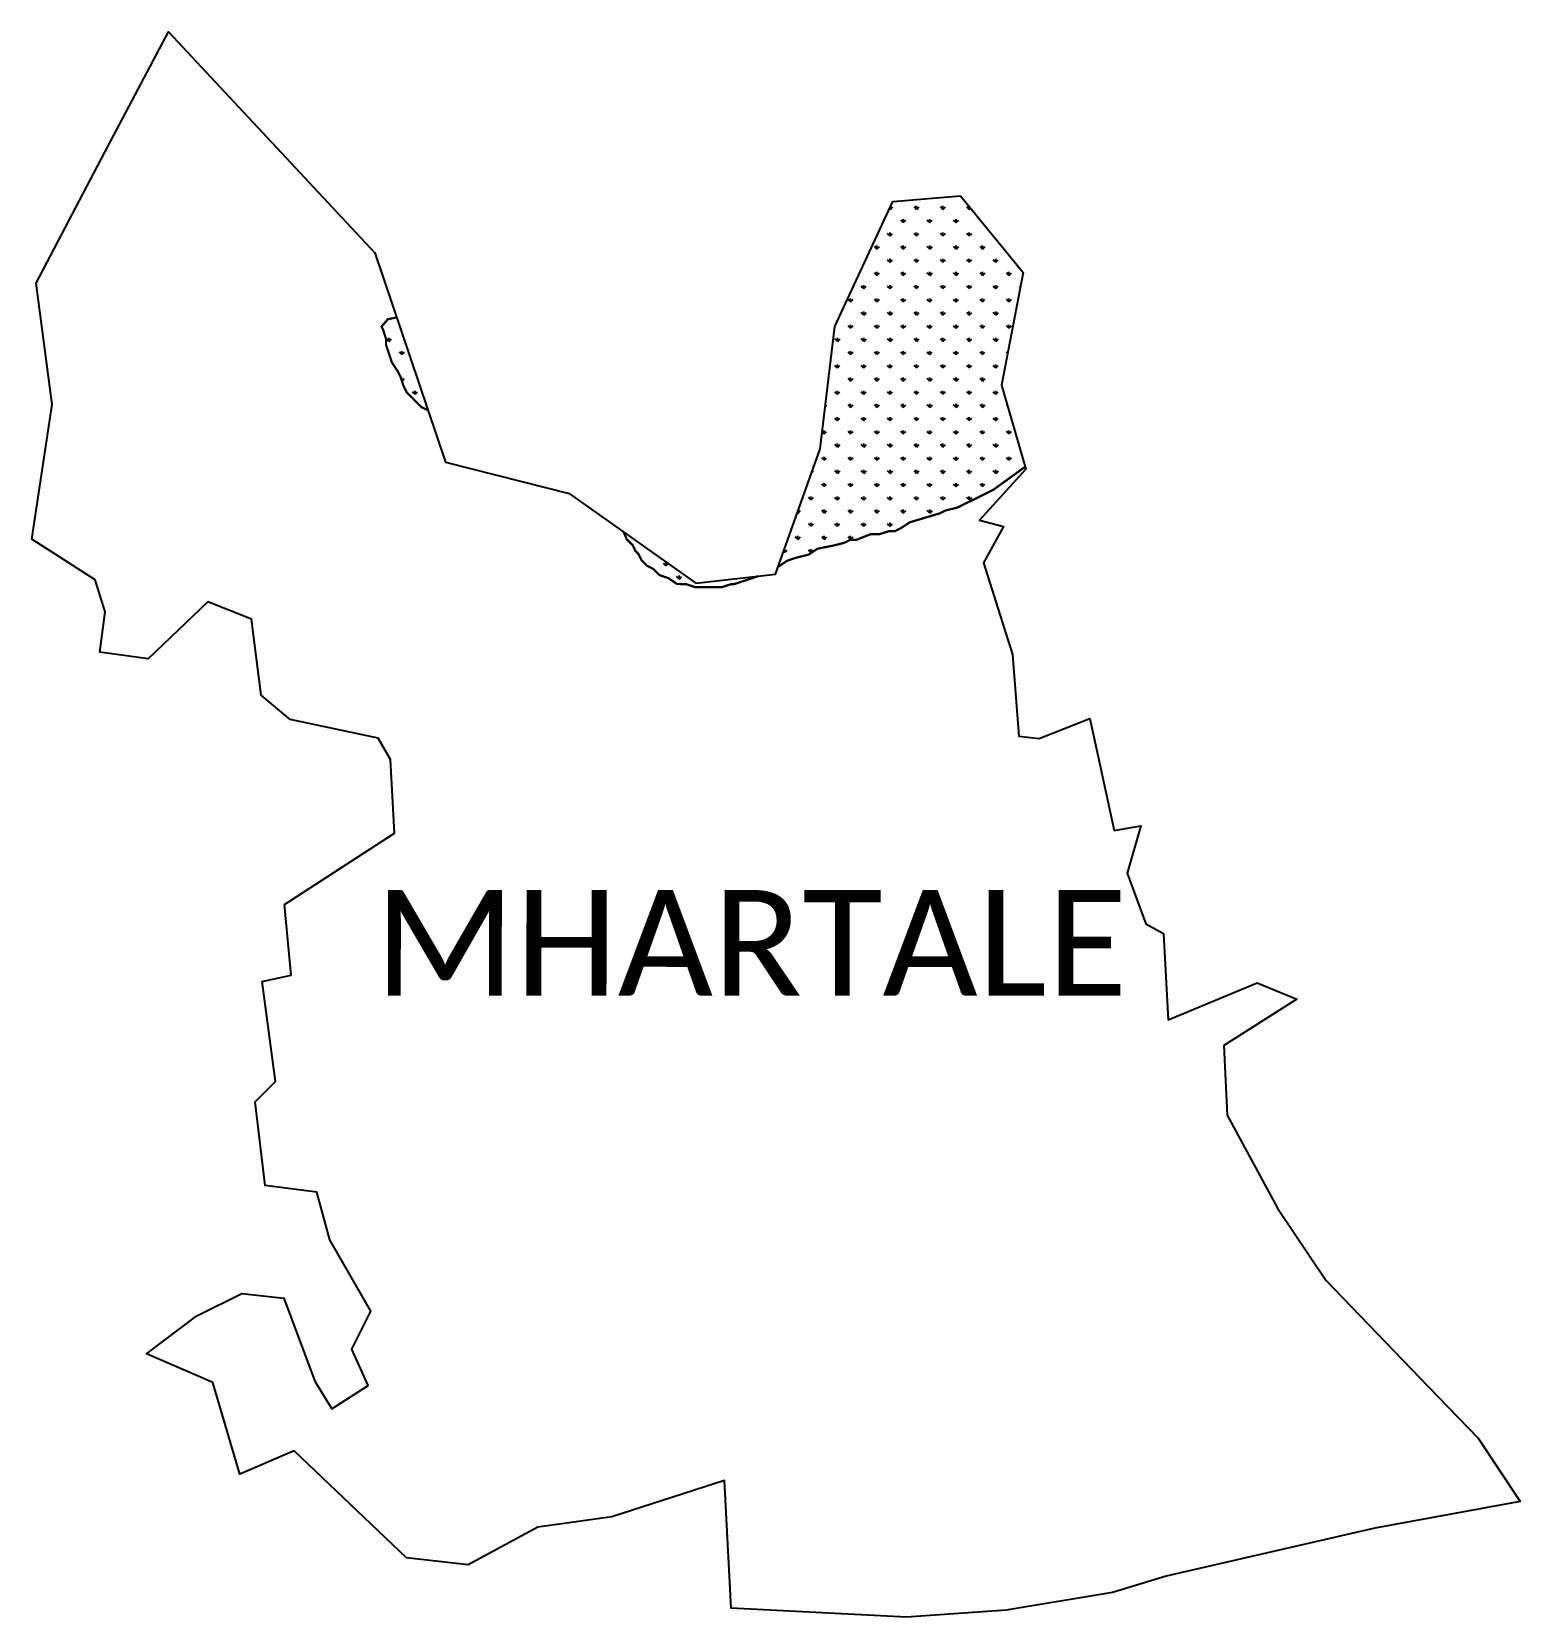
# Model space of a CAD drawing. Header units: metres. Extents: x 357234 to 359260, y 1740452 to 1742609.
import ezdxf

# ---------------------------------------------------------------- set-up
doc = ezdxf.new("R2010")
doc.units = ezdxf.units.M
doc.layers.add('MANGROOVES', color=112, linetype='Continuous')
doc.layers.add('VILLAGE NAME', color=250, linetype='Continuous')

msp = doc.modelspace()

# ---------------------------------------------------------------- hatches: boundary and pattern name
at = {"layer": 'MANGROOVES'}
h = msp.add_hatch(dxfattribs=at)
h.set_pattern_fill('GRASS', color=256)
h.paths.add_polyline_path([(358553.8, 1742128.4), (358583.2, 1742281.7), (358497.7, 1742385.8), (358405.7, 1742377.9), (358326.8, 1742208.1), (358307, 1742041.4), (358249.9, 1741881.2), (358262.3, 1741889.5), (358274.5, 1741893.5), (358290.8, 1741897.5), (358303, 1741905.6), (358323.3, 1741909.6), (358339.5, 1741913.6), (358347.6, 1741917.6), (358355.7, 1741917.6), (358376, 1741925.6), (358388.2, 1741925.6), (358400.4, 1741929.6), (358408.5, 1741929.5), (358416.6, 1741933.6), (358428.8, 1741941.6), (358469.4, 1741953.7), (358477.6, 1741957.7), (358493.8, 1741961.7), (358518.2, 1741973.8), (358534.4, 1741981.8), (358542.6, 1741985.9), (358585.7, 1742017)])
h = msp.add_hatch(dxfattribs=at)
h.set_pattern_fill('GRASS', color=256)
h.paths.add_polyline_path([(357730.5, 1742220.4), (357718.4, 1742218), (357709.8, 1742207.9), (357711.8, 1742203.8), (357715.8, 1742191.7), (357715.8, 1742183.5), (357719.8, 1742171.4), (357723.8, 1742159.2), (357731.9, 1742147), (357735.9, 1742138.8), (357739.9, 1742126.7), (357744, 1742118.5), (357752.1, 1742110.4), (357756.1, 1742106.3), (357764.2, 1742098.2), (357773.1, 1742094.1)])
h = msp.add_hatch(dxfattribs=at)
h.set_pattern_fill('GRASS', color=256)
h.paths.add_polyline_path([(358039.4, 1741928.1), (358043.4, 1741918.7), (358051.5, 1741910.5), (358055.5, 1741902.4), (358059.6, 1741898.3), (358063.6, 1741890.2), (358071.7, 1741882.1), (358079.8, 1741878), (358087.9, 1741869.8), (358100, 1741865.7), (358112.1, 1741857.6), (358124.3, 1741857.5), (358136.5, 1741853.4), (358148.6, 1741853.4), (358160.8, 1741853.3), (358173, 1741853.3), (358185.2, 1741857.3), (358189.2, 1741857.3), (358201.4, 1741861.3), (358213.6, 1741865.3), (358222.5, 1741868.3), (358137.4, 1741858.7)])

# ---------------------------------------------------------------- linework, layer by layer
at = {"color": 3}
for points in [[(358497.7, 1742385.8), (358583.2, 1742281.7), (358553.8, 1742128.4), (358586.6, 1742013.7), (358523.8, 1741944.5), (358556.4, 1741935.7), (358529.1, 1741886.4), (358568.6, 1741761.6), (358577.1, 1741650.8), (358604.9, 1741647.2), (358674.1, 1741674.4), (358707, 1741522.4), (358743.2, 1741528.5), (358724.6, 1741464), (358749.9, 1741395.3), (358774.3, 1741382), (358780.3, 1741264.5), (358901.6, 1741314.9), (358955.6, 1741292.8), (358856.1, 1741229.7), (358860.6, 1741134.9), (358929.1, 1741008.3), (358995.2, 1740910.2), (359134.6, 1740765.7), (359202.4, 1740695.4), (359259.8, 1740609.1), (359061.8, 1740572.8), (358777.6, 1740507.5), (358704.9, 1740485.3), (358559.8, 1740461.3), (358424.3, 1740451.6), (358185.7, 1740464), (358176.4, 1740637.6), (358023.4, 1740588.3), (357922.7, 1740574.3), (357827.8, 1740523), (357743.9, 1740532.7), (357590.7, 1740678), (357516.7, 1740646.4), (357480.3, 1740771), (357389.8, 1740810), (357458.2, 1740861.9), (357519.7, 1740892.1), (357576.6, 1740885.8), (357618.9, 1740772.8), (357642.2, 1740735.3), (357691.7, 1740767.2), (357669.3, 1740816.4), (357695.1, 1740868), (357639.5, 1740965.1), (357621.9, 1741030.1), (357551.3, 1741039), (357537.8, 1741152.9), (357565.5, 1741180.7), (357547.4, 1741316.7), (357586.8, 1741325.4), (357577.8, 1741421.7), (357727.3, 1741518.7), (357721.9, 1741618.7), (357705, 1741647.9), (357585.3, 1741673.1), (357546, 1741706.2), (357532.9, 1741809.8), (357473.2, 1741833.2), (357392.1, 1741755.6), (357326.1, 1741764.7), (357333.8, 1741819.9), (357319.9, 1741863.4), (357233.6, 1741918.8), (357261.5, 1742101.9), (357239.5, 1742267), (357333.2, 1742445.1), (357419.7, 1742609.1), (357700.8, 1742308.4), (357796.9, 1742023.5), (357965.3, 1741980.7), (358137.4, 1741858.7), (358246.2, 1741870.9), (358307, 1742041.4), (358326.8, 1742208.1), (358405.7, 1742377.9)], [(358405.7, 1742377.9), (358497.7, 1742385.8)]]:
    msp.add_lwpolyline(points, dxfattribs=at)
at = {"layer": 'MANGROOVES', "const_width": 3.04, "flags": 128}
for points in [[(357730.5, 1742220.4), (357718.4, 1742218), (357709.8, 1742207.9), (357711.8, 1742203.8), (357715.8, 1742191.7), (357715.8, 1742183.5), (357719.8, 1742171.4), (357723.8, 1742159.2), (357731.9, 1742147), (357735.9, 1742138.8), (357739.9, 1742126.7), (357744, 1742118.5), (357752.1, 1742110.4), (357756.1, 1742106.3), (357764.2, 1742098.2), (357773.1, 1742094.1)], [(358249.9, 1741881.2), (358250.1, 1741881.4), (358262.3, 1741889.5), (358274.5, 1741893.5), (358290.8, 1741897.5), (358303, 1741905.6), (358323.3, 1741909.6), (358339.5, 1741913.6), (358347.6, 1741917.6), (358355.7, 1741917.6), (358376, 1741925.6), (358388.2, 1741925.6), (358400.4, 1741929.6), (358408.5, 1741929.5), (358416.6, 1741933.6), (358428.8, 1741941.6), (358469.4, 1741953.7), (358477.6, 1741957.7), (358493.8, 1741961.7), (358518.2, 1741973.8), (358534.4, 1741981.8), (358542.6, 1741985.9), (358585.7, 1742017)], [(358039.4, 1741928.1), (358043.4, 1741918.7), (358051.5, 1741910.5), (358055.5, 1741902.4), (358059.6, 1741898.3), (358063.6, 1741890.2), (358071.7, 1741882.1), (358079.8, 1741878), (358087.9, 1741869.8), (358100, 1741865.7), (358112.1, 1741857.6), (358124.3, 1741857.5), (358136.5, 1741853.4), (358148.6, 1741853.4), (358160.8, 1741853.3), (358173, 1741853.3), (358185.2, 1741857.3), (358189.2, 1741857.3), (358201.4, 1741861.3), (358213.6, 1741865.3), (358222.5, 1741868.3)]]:
    msp.add_lwpolyline(points, dxfattribs=at)

# ---------------------------------------------------------------- texts
at = {"layer": 'VILLAGE NAME', "insert": (357700.3, 1741441.4), "char_height": 143.7, "attachment_point": 1, "rotation": 359.9793}
msp.add_mtext_dynamic_manual_height_columns('{\\fCalibri|b0|i0|c0|p34;MHARTALE}', width=1418, gutter_width=718.5, heights=[0], dxfattribs=at)

doc.saveas('drawing.dxf')
